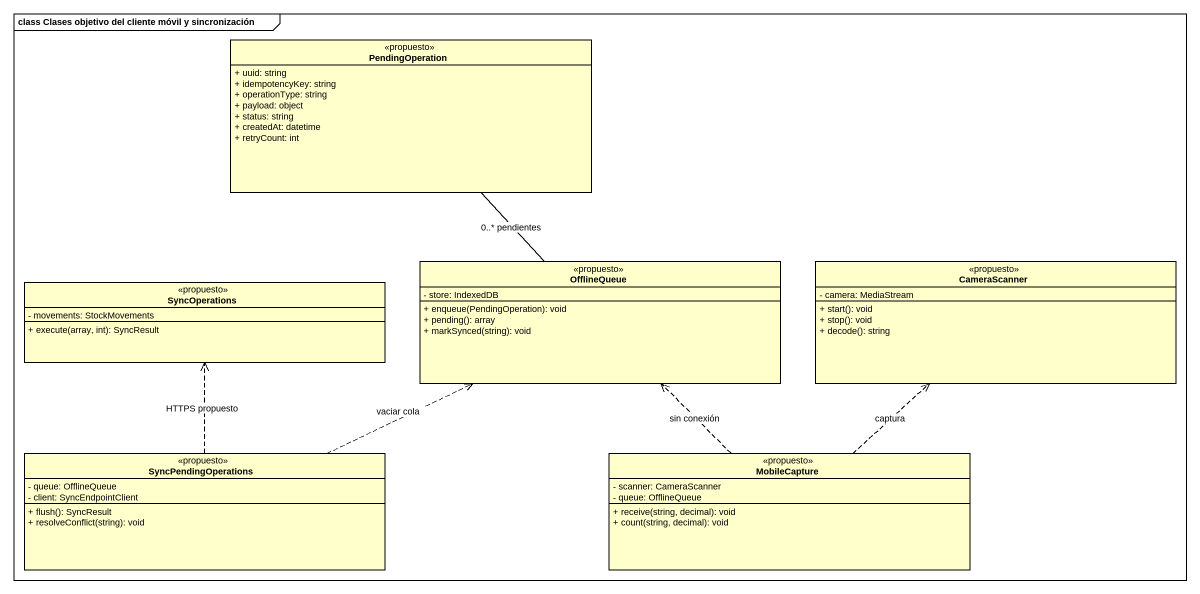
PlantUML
@startuml
mainframe class Clases objetivo del cliente móvil y sincronización
hide circle
hide empty members
skinparam classAttributeIconSize 0
class PendingOperation <<propuesto>> {
  + uuid: string
  + idempotencyKey: string
  + operationType: string
  + payload: object
  + status: string
  + createdAt: datetime
  + retryCount: int
}
class SyncOperations <<propuesto>> {
  - movements: StockMovements
  + execute(array, int): SyncResult
}
class OfflineQueue <<propuesto>> {
  - store: IndexedDB
  + enqueue(PendingOperation): void
  + pending(): array
  + markSynced(string): void
}
class CameraScanner <<propuesto>> {
  - camera: MediaStream
  + start(): void
  + stop(): void
  + decode(): string
}
class SyncPendingOperations <<propuesto>> {
  - queue: OfflineQueue
  - client: SyncEndpointClient
  + flush(): SyncResult
  + resolveConflict(string): void
}
class MobileCapture <<propuesto>> {
  - scanner: CameraScanner
  - queue: OfflineQueue
  + receive(string, decimal): void
  + count(string, decimal): void
}
OfflineQueue -up- PendingOperation : 0..* pendientes
SyncPendingOperations .up.> SyncOperations : HTTPS propuesto
SyncPendingOperations .right.> OfflineQueue : vaciar cola
MobileCapture .up.> OfflineQueue : sin conexión
MobileCapture .up.> CameraScanner : captura
@enduml
